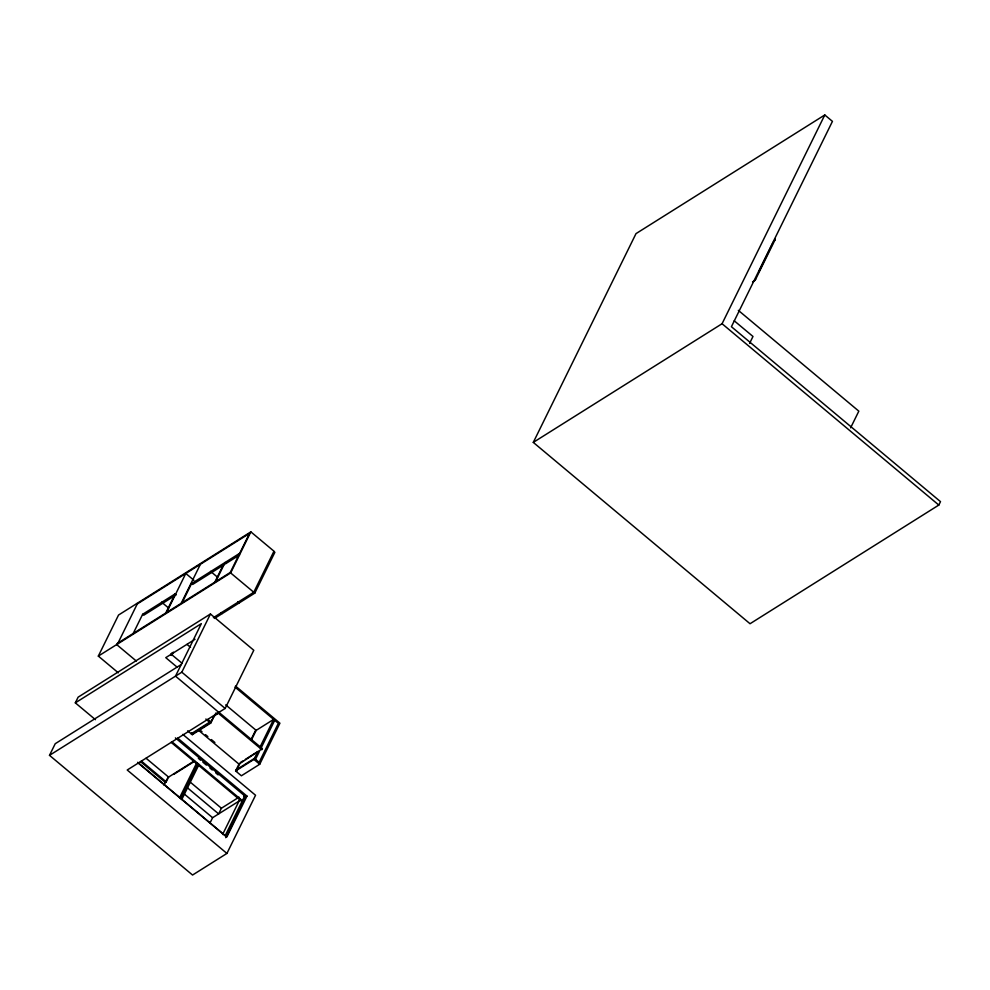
<?xml version="1.0" encoding="UTF-8"?>
<svg xmlns="http://www.w3.org/2000/svg" width="990" height="990" viewBox="0 0 990 990"><rect width="100%" height="100%" fill="white"/><g stroke="black" fill="none" stroke-linecap="round" stroke-linejoin="round"><path stroke-width="1.49" d="M182.816 734.407L255.544 795.255L226.92 853.429L192.555 875.036L49.5 755.345L55.23 743.713L181.232 664.5M95.448 719.68L75.327 702.851L78.123 697.17L210.437 613.998L253.787 650.269L225.163 708.444L127.215 770.01L226.92 853.429M118.317 672.816L98.332 656.098L118.54 615.038L250.854 531.865L273.97 551.207L253.762 592.28L213.394 617.661M136.868 603.516L136.36 604.543L250.346 532.892M117.525 644.045L137.226 603.999M133.204 633.476L142.634 614.307L175.168 593.864L176.257 594.767L143.723 615.211L142.634 614.307M165.738 613.02L175.168 593.864M166.592 612.488L185.798 573.47L193.892 580.239M181.207 603.306L200.401 564.288M182.172 602.687L191.602 583.531L224.26 563.001L214.83 582.169M171.06 655.306L172.396 652.559M171.183 655.454L172.52 652.732M172.05 654.91L173.386 652.187M215.684 581.625L225.114 562.468L239.716 553.286M230.286 572.443L249.492 533.437M49.5 755.345L181.814 672.185L210.437 613.998M98.332 656.098L230.645 572.938L250.854 531.865M238.046 602.056L239.135 602.972L254.801 593.121L274.874 552.321L273.785 551.418M164.031 785.144L167.137 778.833M140.506 761.619L165.367 782.422L166.221 781.877L168.585 777.088L146.087 758.266M191.676 732.749L191.181 733.776L209.509 722.255M187.654 730.83L192.258 734.679L193.619 733.12L193.124 734.147M211.848 720.188L210.511 722.91L216.055 712.85M192.258 734.679L210.585 723.158L213.951 716.315L219.037 712.416L262.387 748.675L238.974 764.107L235.608 770.95L241.387 775.789L259.714 764.268L279.923 723.195L235.546 686.07M179.623 797.668L196.874 762.622L196.008 763.166M180.712 798.571L197.951 763.525M181.789 799.475L199.04 764.429M209.929 823.148L212.603 817.703L240.038 800.465M250.693 740.297L255.309 730.917L273.636 719.396L259.788 747.537M236.474 770.406L239.84 763.562M251.559 739.753L256.175 730.373L225.708 704.88M239.048 797.148L221.426 808.224L218.642 813.904L186.627 787.124M235.608 770.95L253.935 759.429L257.808 751.559L245.334 759.404M255.531 759.305L259.504 751.237M260.828 748.551L274.725 720.299M222.589 834.508L240.162 798.794M225.72 837.676L245.829 796.814L175.403 737.896M177.705 738.144L246.968 796.096L226.871 836.958L137.635 762.312M533.288 442.394L636.001 233.628L824.794 114.964L832.442 121.374L731.412 326.712L940.5 501.645L938.817 505.061L750.036 623.737L533.288 442.394L722.069 323.73L824.794 114.964M758.748 271.743L773.314 242.154M775.331 239.233L755.123 280.306L752.536 281.927M749.579 343.406L752.982 336.476L734.234 320.797M850.633 427.804L858.825 411.159L738.33 310.353M224.037 564.733L192.691 584.434L191.602 583.531M225.336 563.916L239.58 554.957M231.153 571.911L117.167 643.549L116.659 644.577L136.311 661.023M773.97 240.805L774.836 240.261M75.327 702.851L201.341 623.638L175.502 676.145L218.852 712.404M214.533 618.428L222.156 613.639L221.079 612.736M754.776 279.811L755.63 279.279M195.03 639.255L165.763 657.657L177.21 667.235M214.459 715.287L219.037 712.416M196.119 731.548L211.093 722.131M167.718 777.633L194.486 760.815M173.658 774.428L193.792 761.768M240.347 762.535L242.835 760.976M243.887 796.455L244.74 795.91L225.138 835.746L138.179 762.993M244.703 797.532L246.968 796.096M722.069 323.73L938.817 505.061M225.114 562.468L226.203 563.372M230.645 572.938L254.801 593.121M210.573 571.379L217.54 577.195M237.823 602.205L238.899 603.108L222.391 613.491L221.302 612.587M161.605 602.155L168.56 607.984M187.036 644.416L190.526 647.336M234.977 687.048L278.339 723.319L259.145 762.337L254.442 758.402L236.115 769.923L237.204 770.826M170.849 653.895L182.296 663.473M181.814 672.185L225.163 708.444M218.542 713.443L261.892 749.702M207.888 719.445L211.365 722.366M205.871 719.025L210.585 723.158M253.935 759.429L259.714 764.268M199.646 729.754L201.985 731.709M205.499 734.654L207.851 736.61M211.365 739.555L214.879 742.5M197.975 729.803L238.974 764.107M198.371 758.365L200.537 760.184M202.876 762.139L206.39 765.084M209.905 768.03L212.256 769.985M215.771 772.93L218.109 774.885M172 741.819L242.389 800.7L241.523 801.244L198.173 764.973M171.146 742.351L197.097 764.07M189.424 781.444L221.426 808.224M184.202 793.943L212.603 817.703M141.36 761.075L166.221 781.877"/></g></svg>
